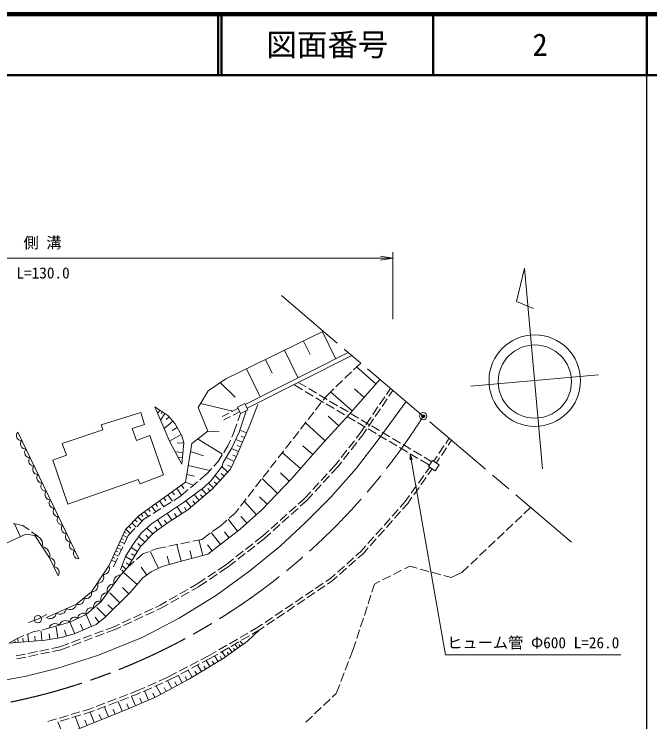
# Model space of a CAD drawing. Units: millimetres at full size, sheet at 1:1000; details may follow other scales. Extents: x 40000 to 680000, y 20000 to 380000.
# Drawn here: x 475272 to 579500, y 263996 to 380000 of the extents above; entities that cross this region are included whole.
import ezdxf
from ezdxf.enums import TextEntityAlignment as Align

# ---------------------------------------------------------------- set-up
doc = ezdxf.new("R2010")
doc.units = ezdxf.units.MM
doc.header["$LTSCALE"] = 1000
doc.header["$PDMODE"] = 32
doc.header["$PDSIZE"] = 500
doc.linetypes.add('CHAIN', pattern=[18.5, 12, -1.5, 3.5, -1.5])
for name, color, linetype, lineweight in [('M-BGD', 7, 'Continuous', 13), ('M-BMK', 2, 'CHAIN', 13), ('M-BMK-SRVR', 3, 'Continuous', 13), ('M-STR-HTXT', 7, 'Continuous', 13), ('M-TTL', 2, 'Continuous', 140), ('M-TTL-BAND', 7, 'Continuous', 25), ('M-TTL-LINE', 7, 'Continuous', 50)]:
    doc.layers.add(name, color=color, linetype=linetype, lineweight=lineweight)
doc.layers.add('M-OTRS', color=6, linetype='Continuous')
doc.layers.add('M-TTL-TXT', color=7, linetype='Continuous')
doc.styles.add('ＭＳ ゴシック', font='')
doc.styles.get('ＭＳ ゴシック').set_extended_font_data('MS Gothic')

# ---------------------------------------------------------------- blocks, each defined once
blk = doc.blocks.new('open_arrow')
at = {"color": 0, "linetype": 'Continuous', "lineweight": -2}
blk.add_lwpolyline([(7.5, 1.25), (0, 0), (7.5, -1.25)], dxfattribs=at)

msp = doc.modelspace()

# ---------------------------------------------------------------- linework, layer by layer
at = {"layer": 'M-BGD'}
for p, q in [((525814, 327923), (527958, 323531)), ((522712, 326409), (523793, 324193)), ((519609, 324895), (521772, 320463)), ((513153, 316040), (530042, 324564)), ((513453, 315407), (530620, 324072)), ((516478, 323367), (517569, 321131)), ((532096, 322817), (530927, 321696)), ((513347, 321839), (515529, 317367)), ((530567, 321349), (529484, 320311)), ((534587, 319386), (531428, 322176)), ((509077, 319599), (511494, 317222)), ((521110, 319272), (522562, 318409)), ((521851, 319646), (523132, 318885)), ((529124, 319965), (528041, 318926)), ((522992, 318154), (524282, 317388)), ((523561, 318630), (524851, 317864)), ((527680, 318580), (526512, 317459)), ((530680, 314964), (527156, 318077)), ((532634, 317175), (531054, 318570)), ((536318, 317678), (536983, 318660)), ((536712, 317368), (537366, 318334)), ((524712, 317133), (526002, 316367)), ((525281, 317609), (526571, 316843)), ((526512, 317459), (525929, 316711)), ((535197, 316021), (536038, 317264)), ((535591, 315711), (536432, 316953)), ((505835, 316189), (511135, 314931)), ((525622, 316317), (524699, 315134)), ((526432, 316111), (527721, 315346)), ((527001, 316587), (528291, 315822)), ((528721, 315566), (530010, 314801)), ((534076, 314365), (534917, 315607)), ((499154, 315099), (498793, 314562)), ((499984, 314542), (499262, 313467)), ((499569, 314821), (499388, 314552)), ((510461, 314588), (509400, 314048)), ((511966, 315355), (510906, 314815)), ((512239, 314820), (511178, 314280)), ((511944, 313322), (512360, 314564)), ((524392, 314740), (523469, 313557)), ((528151, 315090), (529441, 314324)), ((530440, 314545), (531730, 313779)), ((534470, 314055), (535311, 315297)), ((501266, 313282), (499851, 312092)), ((500682, 313976), (500187, 313559)), ((510733, 314053), (509673, 313513)), ((528483, 312514), (526743, 314095)), ((529871, 314069), (531161, 313303)), ((532160, 313524), (533450, 312758)), ((532956, 312708), (533796, 313951)), ((533350, 312398), (534190, 313641)), ((501992, 312218), (501187, 311763)), ((511369, 311607), (511785, 312848)), ((523162, 313163), (522239, 311980)), ((526269, 310078), (523043, 313011)), ((531591, 313048), (532880, 312282)), ((532010, 311312), (532675, 312294)), ((533880, 312503), (535169, 311737)), ((475851, 311460), (485874, 290721)), ((502628, 311091), (500737, 310023)), ((507001, 311666), (508900, 311509)), ((510947, 310644), (511369, 311607)), ((513381, 311348), (512292, 311817)), ((521932, 311585), (521009, 310403)), ((531362, 310480), (532010, 311312)), ((531755, 310171), (532415, 311018)), ((532415, 311018), (533069, 311984)), ((533310, 312027), (534600, 311261)), ((535030, 311006), (536320, 310240)), ((535599, 311482), (536889, 310716)), ((503088, 309654), (502007, 309750)), ((505325, 310361), (509454, 307858)), ((510325, 309223), (510747, 310186)), ((512725, 309822), (511627, 310295)), ((513053, 310585), (512508, 310820)), ((520702, 310008), (519779, 308826)), ((530131, 308903), (531054, 310086)), ((530524, 308594), (531447, 309777)), ((536750, 309985), (538039, 309219)), ((537319, 310461), (538609, 309695)), ((546025, 309635), (546592, 310487)), ((546423, 309330), (546976, 310161)), ((509649, 308164), (510325, 309223)), ((512063, 308286), (510911, 308782)), ((512394, 309054), (511845, 309290)), ((524238, 307801), (522602, 309242)), ((538469, 308963), (539759, 308198)), ((539039, 309440), (540328, 308674)), ((544917, 307970), (545748, 309219)), ((545314, 307665), (546146, 308914)), ((502954, 308140), (501684, 308253)), ((504178, 308286), (506341, 307583)), ((508705, 306684), (509380, 307743)), ((511716, 307480), (511140, 307728)), ((519472, 308431), (518550, 307248)), ((522221, 305511), (519241, 308135)), ((528901, 307327), (529824, 308509)), ((529294, 307017), (530217, 308200)), ((540189, 307942), (541479, 307176)), ((540758, 308418), (542048, 307653)), ((544072, 306702), (544640, 307554)), ((502875, 307251), (502240, 307307)), ((508000, 305903), (508705, 306684)), ((511348, 306683), (510031, 307308)), ((518242, 306854), (517320, 305671)), ((527944, 306101), (528593, 306932)), ((528326, 305777), (528986, 306623)), ((541909, 306921), (543362, 306058)), ((542478, 307397), (543759, 306637)), ((544484, 306418), (545037, 307249)), ((503805, 306009), (507354, 305188)), ((506960, 304752), (507665, 305532)), ((510323, 304940), (509342, 305837)), ((510910, 305761), (510252, 306074)), ((517012, 305277), (516090, 304094)), ((526947, 305020), (527944, 306101)), ((527313, 304680), (528326, 305777)), ((542712, 304766), (543411, 305747)), ((543112, 304465), (543818, 305457)), ((503566, 304553), (504820, 304251)), ((505699, 303678), (506960, 304752)), ((509068, 303567), (508203, 304358)), ((509695, 304254), (509205, 304702)), ((520365, 303442), (518932, 304816)), ((525590, 303550), (526608, 304653)), ((525957, 303210), (526974, 304312)), ((541552, 303136), (542422, 304358)), ((541952, 302835), (542822, 304057)), ((502711, 302799), (503105, 302247)), ((503354, 303258), (504660, 302792)), ((504177, 302381), (505319, 303354)), ((507961, 302357), (507128, 303118)), ((508514, 302962), (508082, 303357)), ((515782, 303700), (514860, 302517)), ((518441, 301436), (515910, 303863)), ((524234, 302081), (525251, 303183)), ((524600, 301741), (525618, 302843)), ((501203, 301723), (501578, 301198)), ((501938, 302248), (502726, 301144)), ((502536, 300982), (503796, 302056)), ((506785, 301306), (506066, 302155)), ((507387, 301816), (507023, 302247)), ((514552, 302123), (513630, 300940)), ((522897, 300633), (523895, 301713)), ((540393, 301507), (541262, 302729)), ((540792, 301206), (541662, 302428)), ((499787, 300712), (500134, 300225)), ((500468, 301198), (501218, 300148)), ((501446, 300292), (502536, 300982)), ((505597, 300300), (504804, 301236)), ((506191, 300803), (505831, 301227)), ((513322, 300546), (512400, 299363)), ((516742, 299664), (515476, 300878)), ((521856, 299697), (522897, 300633)), ((523249, 300276), (524261, 301373)), ((539404, 300119), (540103, 301100)), ((539796, 299807), (540502, 300799)), ((497840, 299322), (498485, 298419)), ((498472, 299773), (498795, 299322)), ((499105, 300225), (499800, 299251)), ((499756, 299223), (501023, 300025)), ((504286, 299190), (503412, 300222)), ((504942, 299745), (504545, 300213)), ((514982, 297955), (513009, 300144)), ((520368, 298360), (521484, 299363)), ((522192, 299327), (523249, 300276)), ((538580, 299190), (539404, 300119)), ((538953, 298856), (539796, 299807)), ((496667, 298485), (497265, 297647)), ((497253, 298903), (497552, 298484)), ((498066, 298153), (499333, 298956)), ((501118, 297042), (500382, 298183)), ((501932, 297567), (501557, 298149)), ((502747, 298092), (501996, 299256)), ((503543, 298606), (503176, 299174)), ((511510, 298221), (510541, 297373)), ((512093, 298968), (511510, 298221)), ((520705, 297990), (521820, 298993)), ((537253, 297693), (538249, 298815)), ((537626, 297360), (538621, 298482)), ((558862, 298106), (559945, 299130)), ((495051, 297109), (495414, 296756)), ((495427, 296043), (496553, 297196)), ((495545, 297617), (496273, 296909)), ((496088, 298072), (496383, 297658)), ((496553, 297196), (497643, 297886)), ((499546, 295973), (498755, 297102)), ((500324, 296518), (499935, 297074)), ((510165, 297044), (509196, 296196)), ((511891, 295226), (510357, 297212)), ((513450, 296574), (512463, 297668)), ((518881, 297023), (519996, 298026)), ((519217, 296653), (520333, 297656)), ((535926, 296197), (536922, 297319)), ((536299, 295864), (537294, 296986)), ((557408, 296733), (558498, 297763)), ((475119, 296481), (476708, 296185)), ((476300, 294348), (475329, 296442)), ((476708, 296185), (477721, 295444)), ((494063, 296094), (494425, 295742)), ((494556, 296601), (495282, 295895)), ((498755, 295420), (498360, 295984)), ((509196, 296196), (507810, 295197)), ((517393, 295687), (518509, 296689)), ((517729, 295317), (518845, 296319)), ((534599, 294701), (535595, 295823)), ((555955, 295359), (557045, 296389)), ((478125, 295149), (479138, 294409)), ((493311, 295086), (493680, 294917)), ((493570, 295587), (494294, 294883)), ((493952, 294533), (495078, 295686)), ((498004, 294821), (497012, 295762)), ((507404, 294905), (506018, 293906)), ((509110, 293079), (507594, 295041)), ((510500, 294152), (509733, 295145)), ((515980, 294417), (517021, 295352)), ((516301, 294033), (517358, 294982)), ((534972, 294367), (535967, 295489)), ((554501, 293985), (555591, 295015)), ((492603, 293542), (493337, 293206)), ((492839, 294056), (493205, 293888)), ((493074, 294569), (493812, 294231)), ((493293, 293112), (493952, 294533)), ((496686, 293434), (495690, 294379)), ((497345, 294128), (496849, 294598)), ((504086, 293505), (502618, 293201)), ((506018, 293906), (504576, 293607)), ((506212, 291263), (505557, 293810)), ((514799, 293497), (515980, 294417)), ((515107, 293103), (516301, 294033)), ((533272, 293204), (534268, 294326)), ((533645, 292871), (534640, 293993)), ((553048, 292611), (554138, 293641)), ((492136, 292521), (492865, 292187)), ((492370, 293032), (492734, 292865)), ((492453, 291297), (493083, 292658)), ((495514, 291923), (494457, 292580)), ((496024, 292737), (495527, 293210)), ((498727, 292395), (497779, 292058)), ((500170, 292693), (498727, 292395)), ((502128, 293099), (500659, 292795)), ((502646, 290345), (501947, 293062)), ((507736, 292018), (506978, 292999)), ((513221, 292269), (514405, 293190)), ((513529, 291874), (514712, 292796)), ((532117, 291901), (532941, 292830)), ((532470, 291546), (533313, 292497)), ((491671, 291506), (492396, 291174)), ((491903, 292014), (492266, 291848)), ((495054, 291183), (494526, 291512)), ((496359, 291553), (495330, 290630)), ((497308, 291890), (496359, 291553)), ((498914, 289143), (497589, 291990)), ((504429, 290804), (504101, 292078)), ((511643, 291040), (512827, 291961)), ((511951, 290645), (513134, 291567)), ((531306, 291188), (532117, 291901)), ((531636, 290812), (532470, 291546)), ((551594, 291237), (552684, 292268)), ((491209, 290498), (491929, 290168)), ((491440, 291002), (491800, 290837)), ((491584, 289423), (492242, 290843)), ((494595, 290443), (493549, 291093)), ((494140, 289712), (493617, 290036)), ((494958, 290296), (493929, 289372)), ((500760, 289798), (500359, 291142)), ((510068, 289813), (511249, 290733)), ((510362, 289408), (511556, 290338)), ((529804, 289867), (530931, 290858)), ((530134, 289491), (531260, 290482)), ((550141, 289863), (551231, 290894)), ((493929, 289372), (492735, 288027)), ((493229, 288583), (492912, 288864)), ((493623, 289027), (492989, 289589)), ((497010, 288064), (496082, 289331)), ((508675, 288875), (510068, 289813)), ((508953, 288460), (510362, 289408)), ((528303, 288546), (529429, 289537)), ((528633, 288170), (529759, 289161)), ((539248, 289076), (540126, 289524)), ((540126, 289524), (541361, 289182)), ((541843, 289049), (543289, 288649)), ((548694, 288496), (549777, 289520)), ((495450, 286532), (493209, 288488)), ((507016, 287759), (508260, 288596)), ((507294, 287344), (508539, 288181)), ((527117, 287503), (527927, 288216)), ((527423, 287106), (528257, 287840)), ((535685, 287256), (537021, 287938)), ((537466, 288166), (538802, 288848)), ((543771, 288515), (545216, 288115)), ((545698, 287981), (546934, 287639)), ((546934, 287639), (548694, 288496)), ((504171, 285951), (505207, 286542)), ((505207, 286542), (506601, 287480)), ((505471, 286117), (506879, 287064)), ((524699, 285873), (525943, 286712)), ((526358, 286991), (527117, 287503)), ((526643, 286581), (527423, 287106)), ((533930, 285256), (534362, 286580)), ((534362, 286580), (535240, 287029)), ((494067, 284977), (493021, 286034)), ((502434, 284960), (503737, 285703)), ((504418, 285516), (505471, 286117)), ((523041, 284755), (524285, 285594)), ((524985, 285463), (526229, 286301)), ((492586, 283513), (490979, 285138)), ((500696, 283969), (501999, 284712)), ((500943, 283534), (502246, 284277)), ((502680, 284525), (503983, 285268)), ((521383, 283637), (522626, 284476)), ((523327, 284345), (524570, 285183)), ((533310, 283354), (533775, 284780)), ((491448, 282388), (490645, 283201)), ((498443, 282765), (499225, 283130)), ((499225, 283130), (500262, 283721)), ((499455, 282686), (500509, 283286)), ((519724, 282519), (520968, 283358)), ((521668, 283227), (522912, 284065)), ((490311, 281263), (488853, 282738)), ((496631, 281918), (497990, 282553)), ((496843, 281465), (498202, 282100)), ((498655, 282312), (499455, 282686)), ((518066, 281401), (519310, 282240)), ((520010, 282109), (521254, 282947)), ((532691, 281453), (533155, 282879)), ((479167, 280826), (477630, 280275)), ((479167, 280826), (480621, 281573)), ((487930, 279639), (487073, 281582)), ((489182, 280353), (488547, 281173)), ((493006, 280225), (494366, 280860)), ((494819, 281072), (496178, 281707)), ((495030, 280619), (496389, 281254)), ((516408, 280283), (517651, 281122)), ((518352, 280991), (519595, 281829)), ((532071, 279551), (532536, 280977)), ((485210, 278439), (484381, 280318)), ((486570, 279039), (486142, 280011)), ((490317, 279104), (491771, 279648)), ((491771, 279648), (492553, 280014)), ((493218, 279772), (494577, 280407)), ((515234, 279492), (515993, 280004)), ((515499, 279068), (516279, 279593)), ((516693, 279873), (517937, 280711)), ((477341, 278324), (478366, 278733)), ((478366, 278733), (479424, 278978)), ((479827, 277334), (479705, 278924)), ((479911, 279091), (480969, 279336)), ((481134, 277496), (480988, 278427)), ((482437, 277701), (482145, 279561)), ((483834, 278027), (483547, 279012)), ((488443, 278404), (489848, 278929)), ((488610, 277932), (490015, 278458)), ((490483, 278633), (491965, 279187)), ((491965, 279187), (492765, 279561)), ((512309, 277800), (513607, 278551)), ((514040, 278801), (515234, 279492)), ((514293, 278370), (515499, 279068)), ((531451, 277650), (531916, 279076)), ((474425, 276918), (475853, 277729)), ((475428, 276995), (475406, 277290)), ((475853, 277729), (476877, 278138)), ((475927, 277034), (475882, 277622)), ((476764, 277098), (476718, 277696)), ((477601, 277162), (477509, 278358)), ((478714, 277248), (478653, 278043)), ((484697, 277002), (486102, 277528)), ((486570, 277703), (487975, 278228)), ((486737, 277231), (488141, 277757)), ((510577, 276798), (511876, 277549)), ((512562, 277369), (513860, 278120)), ((481468, 276012), (482774, 276283)), ((482774, 276283), (484229, 276827)), ((482913, 275801), (484395, 276356)), ((484863, 276531), (486268, 277056)), ((508846, 275797), (510145, 276548)), ((509100, 275366), (510398, 276117)), ((510997, 275400), (510460, 276152)), ((510831, 276367), (512129, 277118)), ((511925, 276063), (511451, 276726)), ((512333, 276355), (512124, 276647)), ((512742, 276647), (512324, 277231)), ((530864, 275850), (531296, 277174)), ((475593, 274795), (477061, 275099)), ((477551, 275201), (479020, 275505)), ((477662, 274713), (479131, 275018)), ((479509, 275607), (480978, 275911)), ((479621, 275119), (481089, 275423)), ((481579, 275525), (482913, 275801)), ((507219, 274855), (508413, 275546)), ((507461, 274418), (508667, 275115)), ((509944, 274648), (509334, 275501)), ((510471, 275024), (510202, 275400)), ((511461, 275732), (511224, 276063)), ((530277, 274337), (530864, 275850)), ((475704, 274307), (477173, 274612)), ((504122, 273225), (505450, 273924)), ((505892, 274157), (507219, 274855)), ((506122, 273713), (507461, 274418)), ((507379, 273064), (506781, 274060)), ((508042, 273462), (507758, 273936)), ((508706, 273861), (508136, 274808)), ((509335, 274239), (509065, 274689)), ((529553, 272473), (530096, 273871)), ((502352, 272294), (503680, 272993)), ((504352, 272781), (505679, 273480)), ((505985, 272226), (505339, 273301)), ((506682, 272645), (506383, 273143)), ((500583, 271363), (501910, 272061)), ((500801, 270912), (502140, 271617)), ((502827, 270400), (502162, 271629)), ((502582, 271850), (503910, 272548)), ((504480, 271323), (503784, 272482)), ((505233, 271774), (504910, 272312)), ((528829, 270609), (529372, 272007)), ((497165, 269850), (498537, 270457)), ((498284, 269798), (499655, 270405)), ((498994, 270660), (500583, 271363)), ((500113, 270608), (500801, 270912)), ((501107, 269470), (500418, 270743)), ((501967, 269935), (501634, 270549)), ((503659, 270851), (503338, 271446)), ((495119, 268945), (496708, 269648)), ((496455, 268989), (497827, 269596)), ((499325, 268506), (498560, 269921)), ((500216, 268988), (499872, 269625)), ((528060, 268630), (528648, 270142)), ((492470, 267935), (493871, 268469)), ((492645, 267467), (494047, 268001)), ((494339, 268647), (495119, 268945)), ((495150, 266630), (494495, 268172)), ((494514, 268179), (495309, 268482)), ((495309, 268482), (495998, 268787)), ((497294, 267541), (496643, 269072)), ((498330, 267981), (498015, 268721)), ((527436, 268041), (528060, 268630)), ((488732, 266511), (490134, 267045)), ((490601, 267223), (492002, 267757)), ((490776, 266754), (492178, 267289)), ((492982, 265736), (492332, 267347)), ((494070, 266174), (493756, 266951)), ((496222, 267086), (495897, 267851)), ((525981, 266668), (527072, 267698)), ((486533, 265752), (487484, 266035)), ((487484, 266035), (488265, 266332)), ((487645, 265561), (488440, 265864)), ((488907, 266042), (490309, 266576)), ((490726, 264825), (490058, 266481)), ((491854, 265280), (491529, 266086)), ((524527, 265296), (525618, 266325)), ((482699, 264613), (484136, 265040)), ((482836, 264132), (484274, 264560)), ((484616, 265183), (486054, 265610)), ((484754, 264702), (486191, 265129)), ((486026, 262927), (485250, 264850)), ((486671, 265272), (487645, 265561)), ((488408, 263889), (487721, 265590)), ((489567, 264357), (489233, 265185)), ((523072, 263923), (524163, 264953)), ((480781, 264043), (482219, 264471)), ((483335, 261841), (482456, 264019)), ((487217, 263408), (486873, 264259))]:
    msp.add_line(p, q, dxfattribs=at)
for points in [[(490793, 289589), (493514, 295530), (495757, 297835), (503354, 303258), (504400, 309640), (507001, 311666), (505428, 315498), (507064, 318271), (509992, 320203), (525991, 328009)], [(474425, 276918), (480360, 277375), (483040, 277795), (485127, 278403), (488695, 279976), (490144, 281098), (494256, 285164), (496391, 287610), (497730, 288591), (499538, 289433), (502248, 290243), (507031, 291473), (512328, 295563), (515879, 298764), (520787, 303882), (525437, 309163), (529643, 313790), (535249, 320136)], [(344331, 264860), (412172, 267575), (441098, 268658), (455294, 269009), (461323, 269359), (466020, 269803), (472166, 270574), (477237, 271486), (482284, 272724), (489084, 274921), (496235, 277842), (502310, 280996), (508433, 284759), (513901, 288755), (518878, 292774), (523061, 296665), (527197, 300824), (531357, 305498), (534815, 309984), (539534, 316491)], [(493929, 289372), (496011, 292723), (498207, 295036), (500544, 296672), (503769, 298752), (507742, 302117), (510733, 305388), (511621, 307258), (513934, 312632), (515219, 315997)], [(498324, 315657), (500494, 314199), (501647, 312829), (502738, 310897), (503096, 309744), (502784, 306223)], [(502784, 306223), (500790, 309900), (498324, 315657)], [(492735, 288905), (493545, 291086), (494791, 293127), (496100, 294949), (497813, 296476), (503017, 299934), (506397, 302396), (507628, 303611), (509404, 305917), (509544, 306493), (510931, 308814), (512177, 311463), (513018, 314080), (513314, 315015)], [(431640, 271013), (437141, 276371), (440763, 278708), (443965, 281138), (448451, 284947), (453013, 283937), (454096, 283942), (455498, 284386), (464097, 287938), (469986, 291420), (477207, 294769), (478681, 294551)], [(482480, 287941), (481078, 290854), (478681, 294551)], [(480563, 281090), (485470, 283298), (487959, 285296), (490793, 289589)], [(492735, 288027), (489536, 283719), (487073, 281582), (484381, 280318), (480969, 279336)], [(453920, 251485), (482776, 261615), (494238, 266242), (498444, 268030), (504017, 271044), (509567, 274378), (513555, 277229), (515499, 279068)]]:
    msp.add_lwpolyline(points, dxfattribs=at)
for points in [[(511878, 315583), (513096, 316160), (513579, 315141), (512360, 314564)], [(484094, 299696), (495622, 303748), (495955, 302991), (499733, 304475), (497521, 310925), (495340, 310125), (494644, 312099), (496648, 312763), (496015, 314705), (489555, 312659), (489825, 311849), (483168, 309637), (483832, 307695), (481620, 306885)], [(543229, 305866), (544277, 305146), (544937, 306107), (543890, 306827)]]:
    msp.add_lwpolyline(points, close=True, dxfattribs=at)
msp.add_circle((479167, 280826), 600, dxfattribs=at)
for centre, radius, start, end in [((476491, 310917), 840, 139.64863, 271.93907), ((477159, 309534), 840, 139.64863, 271.93907), ((477828, 308152), 840, 139.64863, 271.93907), ((478496, 306769), 840, 139.64863, 271.93907), ((479164, 305386), 840, 139.64863, 271.93907), ((479832, 304004), 840, 139.64863, 271.93907), ((480500, 302621), 840, 139.64863, 271.93907), ((481168, 301239), 840, 139.64863, 271.93907), ((481837, 299856), 840, 139.64863, 271.93907), ((482505, 298473), 840, 139.64863, 271.93907), ((483173, 297091), 840, 139.64863, 271.93907), ((483841, 295708), 840, 139.64863, 271.93907), ((484509, 294326), 840, 139.64863, 271.93907), ((478472, 293103), 1463, 344.12186, 81.77867), ((479670, 291254), 1463, 344.12186, 81.77867), ((485178, 292943), 840, 139.64863, 271.93907), ((485846, 291560), 840, 139.64863, 271.93907), ((481065, 289951), 903, 322.21783, 89.18365), ((481766, 288494), 903, 322.21783, 89.18365), ((489916, 289141), 985, 266.06664, 27.07394), ((488971, 287710), 985, 266.06664, 27.07394), ((492643, 286981), 1050, 84.98773, 201.82117), ((488026, 286279), 985, 266.06664, 27.07394), ((491577, 285545), 1050, 84.98773, 201.82117), ((485850, 284099), 887, 244.60952, 12.90665), ((487095, 285098), 887, 244.60952, 12.90665), ((490511, 284109), 1050, 84.98773, 201.82117), ((484425, 283436), 1054, 235.94904, 352.50645), ((489192, 282872), 914, 67.8856, 193.99028), ((482789, 282700), 1054, 235.94904, 352.50645), ((487961, 281803), 914, 67.8856, 193.99028), ((481153, 281963), 1054, 235.94904, 352.50645), ((485183, 280360), 803, 47.31494, 182.99497), ((486529, 280992), 803, 47.31494, 182.99497), ((481971, 279064), 1038, 47.28368, 164.84934), ((483677, 279556), 1038, 47.28368, 164.84934)]:
    msp.add_arc(centre, radius, start, end, dxfattribs=at)
at = {"layer": 'M-BMK'}
for p, q in [((542347, 314098), (518047, 334766)), ((566647, 293430), (542347, 314098))]:
    msp.add_line(p, q, dxfattribs=at)
msp.add_arc((453512, 370074), 105000, 271.57681, 327.78447, dxfattribs=at)
at = {"layer": 'M-BMK-SRVR'}
for p, q in [((558962, 338384), (557636, 332874)), ((561872, 305481), (558962, 338384)), ((557636, 332874), (560427, 331770)), ((550135, 319001), (571055, 320851))]:
    msp.add_line(p, q, dxfattribs=at)
for centre, radius in [((560637, 319929), 7501), ((560642, 319771), 6000), ((542347, 314098), 600)]:
    msp.add_circle(centre, radius, dxfattribs=at)
at = {"layer": 'M-OTRS'}
msp.add_point((542347, 314098), dxfattribs=at)
at = {"layer": 'M-STR-HTXT'}
for p, q in [((422744, 340000), (537366, 340000)), ((537366, 330000), (537366, 341000))]:
    msp.add_line(p, q, dxfattribs=at)
msp.add_lwpolyline([(540191, 307941), (546000, 275000), (574750, 275000)], dxfattribs=at)
at = {"layer": 'M-TTL'}
msp.add_line((680000, 380000), (40000, 380000), dxfattribs=at)
at = {"layer": 'M-TTL-BAND'}
msp.add_line((579000, 20000), (579000, 370000), dxfattribs=at)
at = {"layer": 'M-TTL-LINE'}
for p, q in [((508747, 380000), (508747, 370000)), ((509247, 380000), (509247, 370000)), ((543997, 380000), (543997, 370000)), ((579000, 380000), (579000, 370000)), ((40000, 370000), (680000, 370000))]:
    msp.add_line(p, q, dxfattribs=at)

# ---------------------------------------------------------------- block references
at = {"layer": 'M-STR-HTXT'}
for p, xscale, yscale, rotation in [((537366, 340000), 267, 267, 180), ((540191, 307941), 133, 133, 280)]:
    msp.add_blockref('open_arrow', p, dxfattribs=dict(at, xscale=xscale, yscale=yscale, rotation=rotation))

# ---------------------------------------------------------------- texts
at = {"layer": 'M-STR-HTXT', "style": 'ＭＳ ゴシック'}
for s, p in [('側 溝', (479923, 341072)), ('L=130.0', (480016, 336118)), ('ヒューム管 Φ600 L=26.0', (560375, 275500))]:
    msp.add_text(s, height=1833, dxfattribs=at).set_placement(p, align=Align.BOTTOM_CENTER)
at = {"layer": 'M-TTL-TXT', "style": 'ＭＳ ゴシック'}
for s, p in [('図面番号', (526622, 375000)), ('2', (561497, 375000))]:
    msp.add_text(s, height=3666, dxfattribs=at).set_placement(p, align=Align.MIDDLE_CENTER)

doc.saveas('drawing.dxf')
